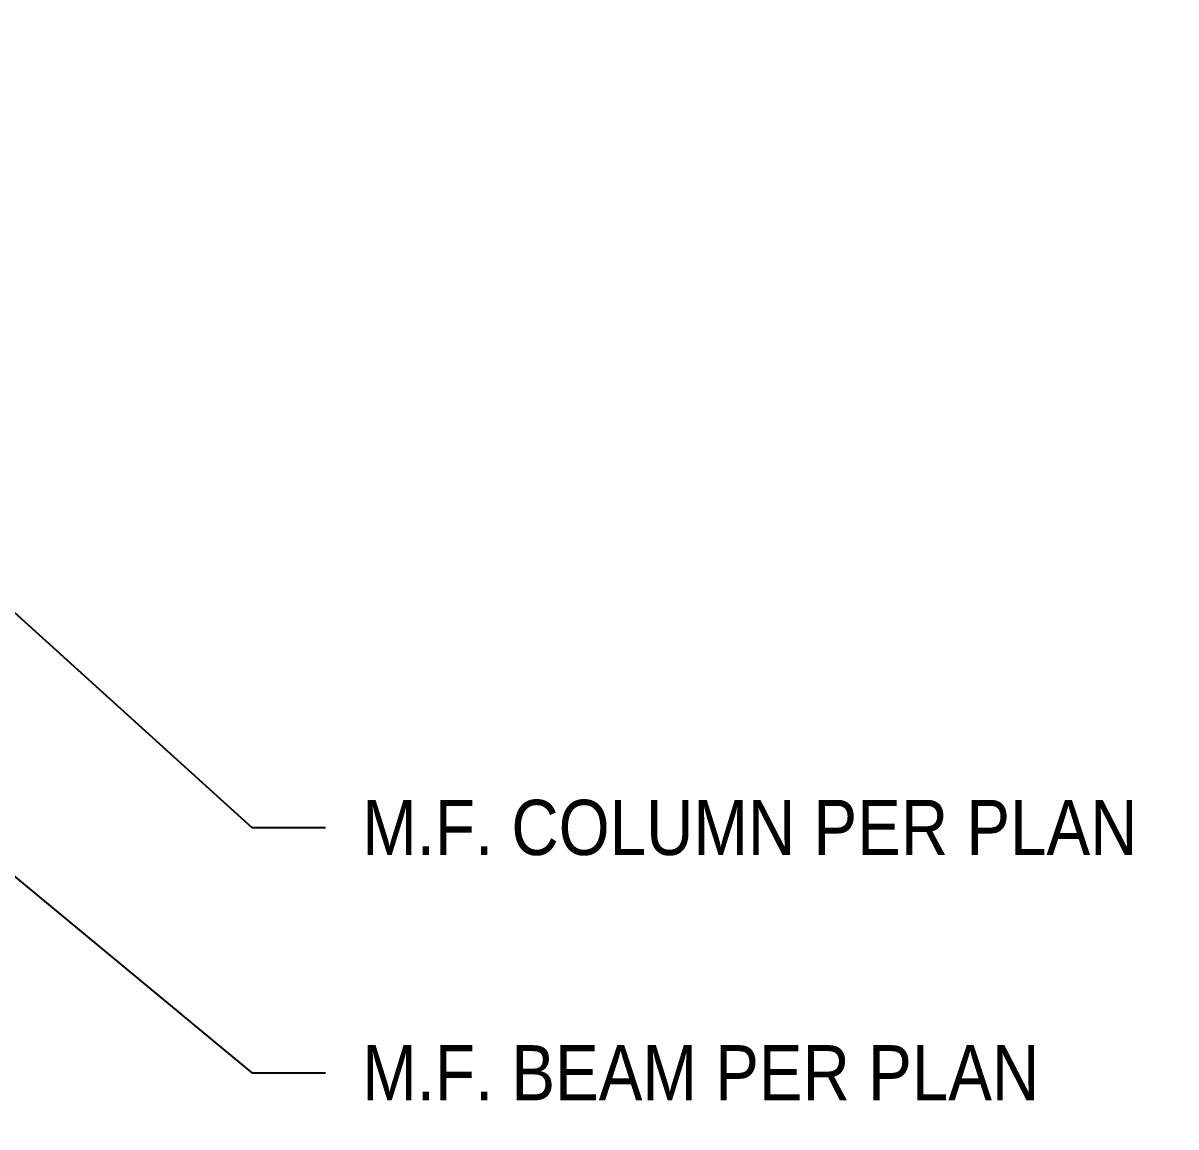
# Model space of a CAD drawing. Header units: inches. Extents: x -16404 to 14624, y -1591 to 16152.
# Drawn here: x 8055.71 to 8079.21, y 12126.97 to 12149.47 of the extents above; entities that cross this region are included whole.
import ezdxf
from ezdxf import colors
from ezdxf.entities.mleader import LeaderData, LeaderLine
from ezdxf.math import Vec2, Vec3

# ---------------------------------------------------------------- set-up
doc = ezdxf.new("R2010")
doc.units = ezdxf.units.IN
doc.header["$LTSCALE"] = 24
doc.header["$MEASUREMENT"] = 0
doc.layers.get('0').update_dxf_attribs({"linetype": 'CONTINUOUS'})
doc.layers.add('S-ANNO-NOTE', color=4, linetype='CONTINUOUS')
doc.layers.add('S-TYP DETAIL BLOCKS', color=1, linetype='CONTINUOUS')
doc.styles.add('Arial', font='arial.ttf', dxfattribs={"width": 0.85})

# ---------------------------------------------------------------- blocks, each defined once
blk = doc.blocks.new('_Integral')
at = {"color": 0, "linetype": 'ByBlock', "lineweight": -2}
for centre, start, end in [((0.44488802, -0.09133463), 101.9999999980396, 167.9999999799194), ((-0.44488802, 0.09133463), 282.0000000215427, 348.0000000034225)]:
    blk.add_arc(centre, 0.45416667, start, end, dxfattribs=at)
blk = doc.blocks.new('Se_MOMENT FRAME COLUMN BRACING')
at = {"layer": 'S-ANNO-NOTE'}
ml = blk.add_multileader_mtext('Standard', dxfattribs=at)
ml.set_content('\\A1;{\\C4;M.F. COLUMN PER PLAN}', color=256, style='Arial')
ml.set_leader_properties(color=2)
ml.build(insert=Vec2(0, 0))
ml.multileader.update_dxf_attribs({"dogleg_length": 0.36, "arrow_head_size": 1.5, "scale": 12})
ctx = ml.context
ctx.base_point, ctx.scale, ctx.char_height, ctx.arrow_head_size, ctx.landing_gap_size, ctx.plane_origin = Vec3(65.46770344241669, 40.07599889513949), 12, 1.125, 1.5, 0.75, Vec3(18.76091779920171, 363.7119038040546)
notes = []
notes.append((ctx, [(0, (1, 1, 0), (63.96770344241668, 40.07599889513949), (1, 0), 1.500000000000008, [(0, [(56.04685751637226, 47.2414472210512)], 0, [])])]))
ctx.mtext.insert, ctx.mtext.width, ctx.mtext.flow_direction = Vec3(66.21770344241668, 40.63888259227497), 9.437142857142854, 5
ml = blk.add_multileader_mtext('Standard', dxfattribs=at)
ml.set_content('\\A1;{\\C4;M.F. BEAM PER PLAN}', color=256, style='Arial')
ml.set_leader_properties(color=2)
ml.build(insert=Vec2(0, 0))
ml.multileader.update_dxf_attribs({"dogleg_length": 0.36, "arrow_head_size": 1.5, "scale": 12})
ctx = ml.context
ctx.base_point, ctx.scale, ctx.char_height, ctx.arrow_head_size, ctx.landing_gap_size, ctx.plane_origin = Vec3(65.46770344241669, 35.07599889513949), 12, 1.125, 1.5, 0.75, Vec3(20.26091779920171, 333.4108207411991)
notes.append((ctx, [(0, (1, 1, 0), (63.96770344241668, 35.07599889513949), (1, 0), 1.500000000000008, [(0, [(57.54685751637226, 40.38510231305918)], 0, [])])]))
ctx.mtext.insert, ctx.mtext.width, ctx.mtext.flow_direction = Vec3(66.21770344241668, 35.63888259227497), 7.342499999999996, 5
for ctx, leaders in notes:
    for number, flags, end, landing, length, lines in leaders:
        leader = LeaderData()
        leader.index, (leader.has_last_leader_line, leader.has_dogleg_vector, leader.attachment_direction) = number, flags
        leader.last_leader_point, leader.dogleg_vector, leader.dogleg_length = Vec3(end), Vec3(landing), length
        for number, points, colour, breaks in lines:
            line = LeaderLine()
            line.index, line.vertices, line.color, line.breaks = number, Vec3.list(points), colors.encode_raw_color(colour), breaks
            leader.lines.append(line)
        ctx.leaders.append(leader)
blk = doc.blocks.new('Se_MOMENT FRAME STEEL BEAM TO STEEL COLUMN CONNECTION 1')
at = {"layer": 'S-ANNO-NOTE'}
ml = blk.add_multileader_mtext('Standard', dxfattribs=at)
ml.set_content('\\A1;CONTINUITY PLATE TO MATCH BEAM FLANGE THICKNESS, TYPICAL', color=4, style='Arial')
ml.set_leader_properties(color=2)
ml.build(insert=Vec2(0, 0))
ml.multileader.update_dxf_attribs({"dogleg_length": 0.36, "arrow_head_size": 1.3125, "scale": 12})
ctx = ml.context
ctx.base_point, ctx.scale, ctx.char_height, ctx.arrow_head_size, ctx.landing_gap_size, ctx.plane_origin = Vec3(25.79921430799513, 155.9940856090016), 12, 1.125, 1.3125, 1.08, Vec3(106.4788961585018, 3636.928038208767)
ctx.text_align_type = 2
notes = []
notes.append((ctx, [(0, (1, 1, 0), (53.56180213200605, 155.9940856090016), (-1, 0), 1.500000000000008, [(0, [(79.46726899342138, 132.0696113624035)], 0, [])])]))
ctx.mtext.insert, ctx.mtext.width, ctx.mtext.alignment, ctx.mtext.flow_direction = Vec3(50.98180213200612, 156.6678577781695), 25.08987830102842, 3, 5
ml = blk.add_multileader_mtext('Standard', dxfattribs=at)
ml.set_content('\\A1;{\\H0.7x;\\S3#4;\\H1.4286x;"%%C PLUG WELD, TYP}', color=4, style='Arial')
ml.set_leader_properties(color=2)
ml.build(insert=Vec2(0, 0))
ml.multileader.update_dxf_attribs({"dogleg_length": 0.36, "arrow_head_size": 1.3125, "scale": 12})
ctx = ml.context
ctx.base_point, ctx.scale, ctx.char_height, ctx.arrow_head_size, ctx.landing_gap_size, ctx.plane_origin = Vec3(30.84023209285539, 133.7940501662069), 12, 1.125, 1.3125, 1.08, Vec3(98.49796423691987, 3606.100356247698)
ctx.text_align_type = 2
notes.append((ctx, [(0, (1, 1, 0), (48.74433318016781, 133.7940501662069), (-1, 0), 1.500000000000008, [(0, [(66.53427125252165, 125.5612327115359)], 0, [])])]))
ctx.mtext.insert, ctx.mtext.width, ctx.mtext.alignment, ctx.mtext.flow_direction = Vec3(46.16433318016781, 134.4678245608181), 23.07323914290464, 3, 5
ml = blk.add_multileader_mtext('Standard', dxfattribs=at)
ml.set_content('\\A1;{\\H1.00002x;DOUBLER PLATE PER SCHEDULE}', color=4, style='Arial')
ml.set_leader_properties(color=2)
ml.set_arrow_properties(name='INTEGRAL')
ml.build(insert=Vec2(0, 0))
ml.multileader.update_dxf_attribs({"dogleg_length": 0.36, "arrow_head_size": 1.3125, "scale": 12})
ctx = ml.context
ctx.base_point, ctx.scale, ctx.char_height, ctx.arrow_head_size, ctx.landing_gap_size, ctx.plane_origin = Vec3(31.76409234370787, 128.1756010190129), 12, 1.125, 1.3125, 1.08, Vec3(98.49796423691987, 3611.446913981403)
ctx.text_align_type = 2
notes.append((ctx, [(0, (1, 1, 0), (49.48372721427404, 128.1756010190129), (-1, 0), 1.500000000000008, [(0, [(63.94692955991377, 121.2462764773572)], 0, [])])]))
ctx.mtext.insert, ctx.mtext.width, ctx.mtext.alignment, ctx.mtext.flow_direction = Vec3(46.90372721427593, 128.7476936392377), 19.93407483134069, 3, 5
for ctx, leaders in notes:
    for number, flags, end, landing, length, lines in leaders:
        leader = LeaderData()
        leader.index, (leader.has_last_leader_line, leader.has_dogleg_vector, leader.attachment_direction) = number, flags
        leader.last_leader_point, leader.dogleg_vector, leader.dogleg_length = Vec3(end), Vec3(landing), length
        for number, points, colour, breaks in lines:
            line = LeaderLine()
            line.index, line.vertices, line.color, line.breaks = number, Vec3.list(points), colors.encode_raw_color(colour), breaks
            leader.lines.append(line)
        ctx.leaders.append(leader)

msp = doc.modelspace()

# ---------------------------------------------------------------- block references
at = {"layer": 'S-TYP DETAIL BLOCKS'}
for name, p in [('Se_MOMENT FRAME STEEL BEAM TO STEEL COLUMN CONNECTION 1', (8174.338408057387, 12006.00000000026)), ('Se_MOMENT FRAME COLUMN BRACING', (7996.403849856982, 12093.00000000026))]:
    msp.add_blockref(name, p, dxfattribs=at)

doc.saveas('drawing.dxf')
